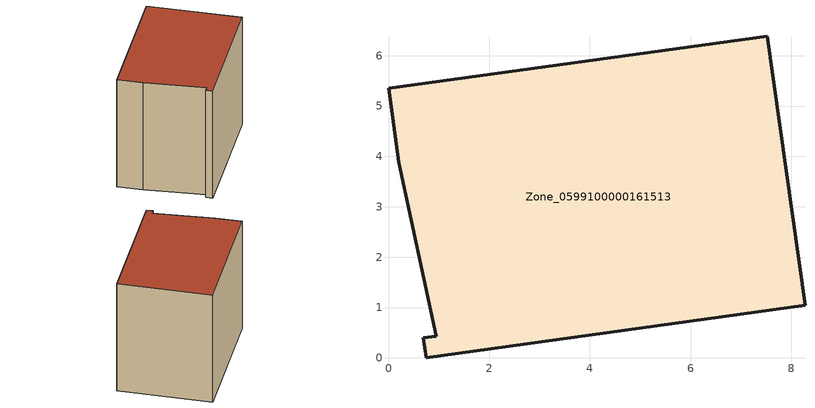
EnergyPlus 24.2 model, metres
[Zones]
Zone_0599100000161513
 floor ground (C_G): 0.69,0.4 0.95,0.42 0.21,3.88 0,5.35 7.52,6.39 8.27,1.04 0.75,0 z0
 wall outside (C_F): 0.75,0 8.27,1.04 7.52,6.39 0,5.35 0.21,3.88 0.95,0.42 0.69,0.4 0.75,0 z0:7.04
 roof outside (C_R): 0.95,0.42 0.69,0.4 0.75,0 8.27,1.04 7.52,6.39 0,5.35 0.21,3.88 z7.04
[BUILDING]
Pand.0599100000161513: North Axis=0; Terrain=City; Loads Convergence Tolerance Value=0.04; Temperature Convergence Tolerance Value=0.4; Solar Distribution=FullExterior; Maximum Number of Warmup Days=25; Minimum Number of Warmup Days=1
[Site:Location]
Rotterdam.The.Hague.AP_ZH_NLD Design_Conditions: Latitude=51.96; Longitude=4.45; Time Zone=1; Elevation=-4.5
[SITE:GROUNDTEMPERATURE:BUILDINGSURFACE]
18, 18, 18, 18, 18, 18, 18, 18, 18, 18, 18, 18
[MATERIAL] Thermal Absorptance=0.9; Solar Absorptance=0.7; Visible Absorptance=0.7
Name | Roughness | Thickness | Conductivity | Density | Specific Heat
G.TI.1946 | MediumSmooth | 0.15 | 1 | 540 | 1210
F.TI.1946 | Rough | 0.3 | 0.857143 | 1920 | 840
R.TI.1946 | MediumRough | 0.2 | 0.1 | 1500 | 1000
[CONSTRUCTION]
C_G: G.TI.1946
C_F: F.TI.1946
C_R: R.TI.1946
[ZONE]
Zone_0599100000161513: Type=1; Multiplier=1; Ceiling Height=Autocalculate; Volume=Autocalculate; Floor Area=autocalculate; Part of Total Floor Area=Yes
[ZONEINFILTRATION:DESIGNFLOWRATE]
Infil_Zone_0599100000161513: Zone or ZoneList or Space or SpaceList=Zone_0599100000161513; Schedule=AlwaysOn; Design Flow Rate Calculation Method=Flow/Area; Flow Rate per Floor Area=0.003; Constant Term Coefficient=1; Temperature Term Coefficient=0; Velocity Term Coefficient=0; Velocity Squared Term Coefficient=0
[HVACTEMPLATE:ZONE:IDEALLOADSAIRSYSTEM]
Zone_0599100000161513: Maximum Heating Supply Air Temperature=50; Minimum Cooling Supply Air Temperature=13; Maximum Heating Supply Air Humidity Ratio=0.0156; Minimum Cooling Supply Air Humidity Ratio=0.0077; Heating Limit=NoLimit; Cooling Limit=NoLimit; Dehumidification Control Type=ConstantSensibleHeatRatio; Cooling Sensible Heat Ratio=0.7; Dehumidification Setpoint=60; Humidification Control Type=None; Humidification Setpoint=30; Outdoor Air Method=None; Outdoor Air Flow Rate per Person=0.00944; Outdoor Air Flow Rate per Zone Floor Area=0; Outdoor Air Flow Rate per Zone=0; Demand Controlled Ventilation Type=None; Outdoor Air Economizer Type=NoEconomizer; Heat Recovery Type=None; Sensible Heat Recovery Effectiveness=0.7; Latent Heat Recovery Effectiveness=0.65
[ZONECONTROL:THERMOSTAT]
ThermostatControl_Zone_0599100000161513: Zone or ZoneList=Zone_0599100000161513; Control Type Schedule=DualSetpointControlType; Control 1=Thermostat_Zone_0599100000161513; Temperature Difference Between Cutout And Setpoint=0
[THERMOSTATSETPOINT:DUALSETPOINT]
Thermostat_Zone_0599100000161513: Heating Setpoint Temperature Schedule=HeatingSetpoint_Zone_0599100000161513; Cooling Setpoint Temperature Schedule=CoolingSetpoint_Zone_0599100000161513
[SCHEDULE:COMPACT]
HeatingSetpoint_Zone_0599100000161513: Through: 12/31, For: AllDays, Until: 24:00, 21
CoolingSetpoint_Zone_0599100000161513: Through: 12/31, For: AllDays, Until: 24:00, 24
DualSetpointControlType: Through: 12/31, For: AllDays, Until: 24:00, 4
AlwaysOn: Through: 12/31, For: AllDays, Until: 24:00, 1
